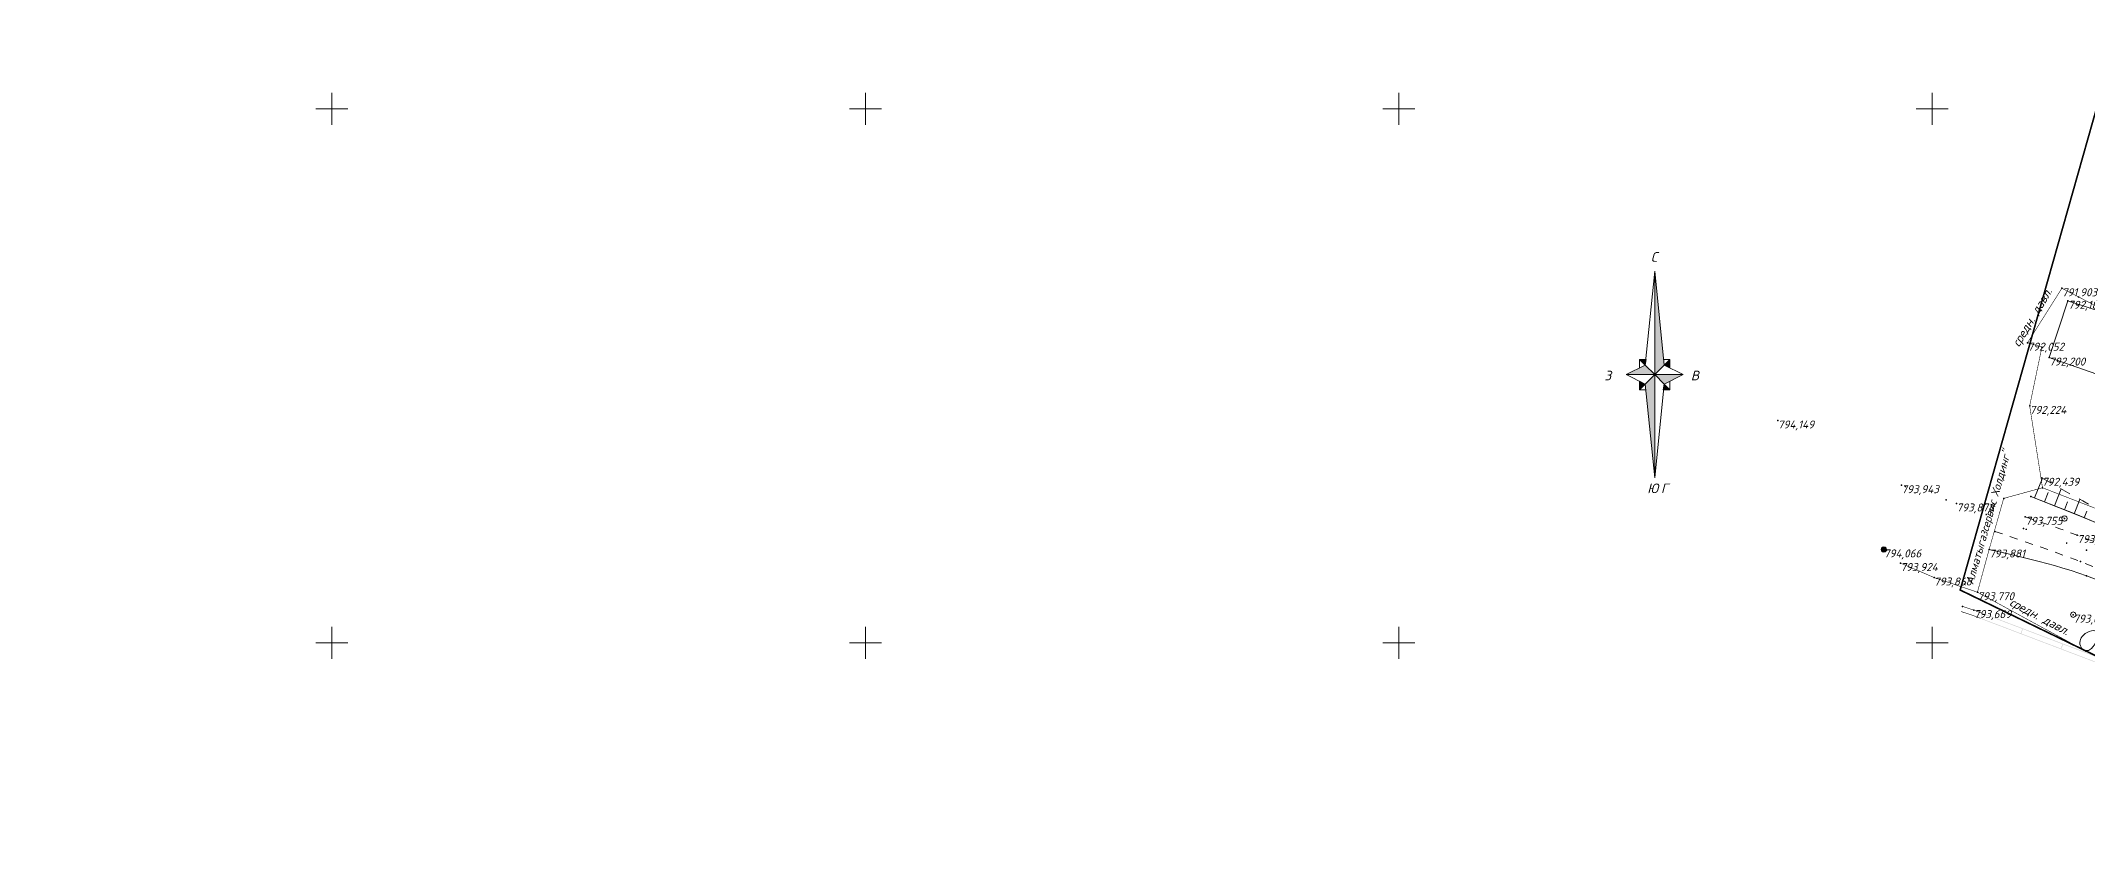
# Model space of a CAD drawing. Header units: metres. Extents: x 629572 to 645168, y 4785785 to 4790166.
# Drawn here: x 633345.4 to 633729, y 4788063.2 to 4788212.7 of the extents above; entities that cross this region are included whole.
import ezdxf

# ---------------------------------------------------------------- set-up
doc = ezdxf.new("R2010")
doc.units = ezdxf.units.M
for name, pattern in [('Сплошная', [0]), ('Сплошная_0_50', [0]), ('Штриховая 1.5-1.5', [3, 1.5, -1.5]), ('Штриховая 2', [4, 2, -2])]:
    doc.linetypes.add(name, pattern=pattern)
doc.layers.get('0').update_dxf_attribs({"linetype": 'CONTINUOUS'})
for name, color, linetype in [('Вспомогательные элементы', 7, 'CONTINUOUS'), ('Газопровод подземный', 7, 'CONTINUOUS'), ('Горизонтали', 7, 'CONTINUOUS'), ('Дороги с покрытием (край_ бровка)', 7, 'CONTINUOUS'), ('Дороги с покрытием (осевая линия)', 7, 'CONTINUOUS'), ('Здания и строения', 7, 'CONTINUOUS'), ('красная линия', 7, 'CONTINUOUS'), ('Нурсултан', 7, 'CONTINUOUS'), ('Ограды каменные и жб (H более 1м) - по краю', 7, 'CONTINUOUS'), ('Проезжие части улиц и тротуаров (без бортового камня)', 7, 'CONTINUOUS'), ('Сетка координатная', 7, 'CONTINUOUS'), ('Столбы железобетонные', 7, 'CONTINUOUS'), ('Столбы металлические', 7, 'CONTINUOUS'), ('тест', 7, 'CONTINUOUS')]:
    doc.layers.add(name, color=color, linetype=linetype)
doc.styles.add('ISOCPEUR', font='isocpeui.ttf')
doc.styles.get("Standard").update_dxf_attribs({"font": 'isocpeui.ttf'})
doc.linetypes.add('GAZ_NADZ', pattern='A,10,-2.2,["|",Standard,S=1.8,R=0,X=-1.5,Y=-1],0,["-",Standard,S=1.5,R=0,X=-1.5,Y=0.05],-0.05', length=12.25)

# ---------------------------------------------------------------- blocks, each defined once
blk = doc.blocks.new('26 - 108.1.1 опоры  жб d-1.0')
blk.add_hatch(color=7).paths.add_polyline_path([(0, 0.05), (-0.05, 0), (0, -0.05), (0.05, 0)])
at = {"color": 7, "linetype": 'Continuous', "lineweight": 0, "const_width": 0.1, "flags": 128}
blk.add_lwpolyline([(0, 0.5), (0.19, 0.46), (0.35, 0.35), (0.46, 0.19), (0.5, 0), (0.46, -0.19), (0.35, -0.35), (0.19, -0.46), (0, -0.5), (-0.19, -0.46), (-0.35, -0.35), (-0.46, -0.19), (-0.5, 0), (-0.46, 0.19), (-0.35, 0.35), (-0.19, 0.46), (0, 0.5)], close=True, dxfattribs=at)
at = {"color": 7, "linetype": 'Continuous', "lineweight": 0, "true_color": 0xffffff, "flags": 128}
blk.add_lwpolyline([(0, 0.5), (-0.25, 0.43), (-0.43, 0.25), (-0.5, 0), (-0.43, -0.25), (-0.25, -0.43), (0, -0.5), (0.25, -0.43), (0.43, -0.25), (0.5, 0), (0.43, 0.25), (0.25, 0.43), (0, 0.5)], close=True, dxfattribs=at)
at = {"color": 7, "linetype": 'Continuous', "lineweight": 0, "flags": 128}
for points in [[(0, 0.05), (-0.05, 0), (0, -0.05), (0.05, 0), (0, 0.05)], [(0, 0.05), (0.04, 0.03), (0.04, -0.03), (0, -0.05), (-0.04, -0.03), (-0.04, 0.03), (0, 0.05)]]:
    blk.add_lwpolyline(points, close=True, dxfattribs=at)
at = {"color": 7, "style": 'ISOCPEUR', "flags": 1}
for tag in ['X', 'Высота', 'Отметка(высота) верхнего провода', 'Отметка(высота) нижнего провода', 'Имя объекта CREDO-III', 'Код объекта CREDO-III', 'Отметка', 'Номер', 'Y']:
    blk.add_attdef(tag, (0, 0), '', height=2.5, dxfattribs=at)
blk = doc.blocks.new('22 - 107.1.1 столбы метал d-1.0')
blk.add_hatch(color=7).paths.add_polyline_path([(0, 0.5), (-0.25, 0.43), (-0.43, 0.25), (-0.5, 0), (-0.43, -0.25), (-0.25, -0.43), (0, -0.5), (0.25, -0.43), (0.43, -0.25), (0.5, 0), (0.43, 0.25), (0.25, 0.43), (0, 0.5)])
at = {"color": 7, "linetype": 'Continuous', "lineweight": 0, "flags": 128}
blk.add_lwpolyline([(0, 0.5), (-0.25, 0.43), (-0.43, 0.25), (-0.5, 0), (-0.43, -0.25), (-0.25, -0.43), (0, -0.5), (0.25, -0.43), (0.43, -0.25), (0.5, 0), (0.43, 0.25), (0.25, 0.43), (0, 0.5)], close=True, dxfattribs=at)
at = {"color": 7, "style": 'ISOCPEUR', "flags": 1}
for tag in ['X', 'Высота', 'Отметка(высота) верхнего провода', 'Отметка(высота) нижнего провода', 'Имя объекта CREDO-III', 'Код объекта CREDO-III', 'Отметка', 'Номер', 'Y']:
    blk.add_attdef(tag, (0, 0), '', height=2.5, dxfattribs=at)
blk = doc.blocks.new('Крест')
at = {"color": 0, "linetype": 'Continuous', "lineweight": 0, "flags": 128}
for points in [[(-1, 0), (1, 0)], [(0, -1), (0, 1)]]:
    blk.add_lwpolyline(points, dxfattribs=at)
blk = doc.blocks.new('Север')
at = {"layer": 'Вспомогательные элементы'}
for points in [[(0, 19.36), (0, 0), (1.79, 1.79)], [(-5.36, 0), (0, 0), (-1.79, 1.79)], [(-2.86, 2.86), (-1.79, 1.79), (-1.61, 2.86)], [(0, -19.36), (0, 0), (-1.79, -1.79)], [(5.36, 0), (0, 0), (1.79, -1.79)], [(2.86, 2.86), (1.79, 1.79), (2.86, 1.25)], [(-2.86, -2.86), (-1.79, -1.79), (-2.86, -1.25)], [(2.86, -2.86), (1.79, -1.79), (1.61, -2.86)]]:
    blk.add_hatch(color=256, dxfattribs=at).paths.add_polyline_path(points)
at = {"layer": 'Вспомогательные элементы', "linetype": 'Continuous', "lineweight": 0, "flags": 128}
for points in [[(-1.79, 1.79), (0, 19.36)], [(-1.79, -1.79), (-5.36, 0)], [(-2.86, 1.25), (-2.86, 2.86)], [(1.61, 2.86), (2.86, 2.86)], [(1.79, 1.79), (5.36, 0)], [(-1.61, -2.86), (-2.86, -2.86)], [(1.79, -1.79), (0, -19.36)], [(2.86, -1.25), (2.86, -2.86)]]:
    blk.add_lwpolyline(points, dxfattribs=at)
for points in [[(0, 19.36), (0, 0), (1.79, 1.79), (0, 19.36)], [(-5.36, 0), (0, 0), (-1.79, 1.79), (-5.36, 0)], [(-2.86, 2.86), (-1.79, 1.79), (-1.61, 2.86), (-2.86, 2.86)], [(0, -19.36), (0, 0), (-1.79, -1.79), (0, -19.36)], [(5.36, 0), (0, 0), (1.79, -1.79), (5.36, 0)], [(2.86, 2.86), (1.79, 1.79), (2.86, 1.25), (2.86, 2.86)], [(-2.86, -2.86), (-1.79, -1.79), (-2.86, -1.25), (-2.86, -2.86)], [(2.86, -2.86), (1.79, -1.79), (1.61, -2.86), (2.86, -2.86)]]:
    blk.add_lwpolyline(points, close=True, dxfattribs=at)
at = {"layer": 'Вспомогательные элементы', "lineweight": -2, "style": 'ISOCPEUR'}
for s, p in [('С', (-0.72, 21.14)), ('З', (-9.44, -1.08)), ('В', (6.77, -1.08)), ('Ю', (-1.41, -22.21)), ('Г', (1.16, -22.21))]:
    blk.add_text(s, height=1.81, dxfattribs=at).set_placement(p)

msp = doc.modelspace()

# ---------------------------------------------------------------- hatches: boundary and pattern name
at = {"layer": 'Дороги с покрытием (осевая линия)'}
for points in [[(633694.969, 4788129.119), (633694.974, 4788129.119), (633695.093, 4788129.136), (633695.103, 4788129.137), (633695.11, 4788129.142), (633695.132, 4788129.179), (633695.176, 4788129.254), (633695.179, 4788129.258), (633695.178, 4788129.26), (633695.177, 4788129.263), (633695.168, 4788129.259), (633695.177, 4788129.263), (633695.167, 4788129.281), (633695.145, 4788129.32), (633695.177, 4788129.263), (633695.131, 4788129.385), (633695.121, 4788129.381), (633695.131, 4788129.385), (633695.125, 4788129.39), (633695.001, 4788129.43), (633694.998, 4788129.421), (633695.001, 4788129.43), (633694.996, 4788129.432), (633694.992, 4788129.429), (633694.904, 4788129.371), (633694.884, 4788129.357), (633694.881, 4788129.355), (633694.88, 4788129.354), (633694.879, 4788129.35), (633694.883, 4788129.297), (633694.884, 4788129.284), (633694.879, 4788129.35), (633694.868, 4788129.22), (633694.878, 4788129.219), (633694.874, 4788129.219), (633694.868, 4788129.22), (633694.868, 4788129.215), (633694.871, 4788129.212), (633694.878, 4788129.219), (633694.871, 4788129.212), (633694.879, 4788129.207), (633694.925, 4788129.174), (633694.871, 4788129.212), (633694.965, 4788129.122)], [(633702.566, 4788126.622), (633702.571, 4788126.622), (633702.57, 4788126.632), (633702.571, 4788126.622), (633702.691, 4788126.637), (633702.7, 4788126.638), (633702.699, 4788126.648), (633702.7, 4788126.638), (633702.705, 4788126.639), (633702.708, 4788126.643), (633702.73, 4788126.679), (633702.776, 4788126.754), (633702.767, 4788126.759), (633702.774, 4788126.755), (633702.776, 4788126.754), (633702.778, 4788126.758), (633702.778, 4788126.759), (633702.777, 4788126.762), (633702.767, 4788126.781), (633702.745, 4788126.82), (633702.777, 4788126.762), (633702.733, 4788126.885), (633702.726, 4788126.891), (633702.603, 4788126.933), (633702.599, 4788126.934), (633702.594, 4788126.932), (633702.506, 4788126.875), (633702.485, 4788126.861), (633702.482, 4788126.86), (633702.481, 4788126.859), (633702.48, 4788126.854), (633702.482, 4788126.854), (633702.49, 4788126.853), (633702.48, 4788126.854), (633702.483, 4788126.801), (633702.484, 4788126.788), (633702.48, 4788126.854), (633702.467, 4788126.725), (633702.477, 4788126.723), (633702.473, 4788126.724), (633702.467, 4788126.725), (633702.47, 4788126.716), (633702.477, 4788126.711), (633702.488, 4788126.703), (633702.47, 4788126.716), (633702.563, 4788126.625)], [(633710.078, 4788123.887), (633710.083, 4788123.888), (633710.082, 4788123.898), (633710.083, 4788123.888), (633710.203, 4788123.898), (633710.213, 4788123.899), (633710.212, 4788123.909), (633710.213, 4788123.899), (633710.218, 4788123.9), (633710.22, 4788123.904), (633710.244, 4788123.939), (633710.292, 4788124.012), (633710.289, 4788124.014), (633710.29, 4788124.013), (633710.292, 4788124.012), (633710.295, 4788124.016), (633710.294, 4788124.018), (633710.293, 4788124.021), (633710.284, 4788124.018), (633710.293, 4788124.021), (633710.284, 4788124.04), (633710.264, 4788124.08), (633710.293, 4788124.021), (633710.253, 4788124.145), (633710.247, 4788124.151), (633710.244, 4788124.142), (633710.247, 4788124.151), (633710.125, 4788124.197), (633710.121, 4788124.199), (633710.117, 4788124.196), (633710.122, 4788124.187), (633710.117, 4788124.196), (633710.026, 4788124.142), (633710.005, 4788124.129), (633710.01, 4788124.121), (633710.005, 4788124.129), (633710.002, 4788124.128), (633710.001, 4788124.127), (633710, 4788124.122), (633710.001, 4788124.069), (633710.001, 4788124.056), (633710, 4788124.122), (633709.983, 4788123.993), (633709.985, 4788123.985), (633709.992, 4788123.979), (633710.037, 4788123.945), (633709.985, 4788123.985), (633710.075, 4788123.891)], [(633717.58, 4788121.099), (633717.585, 4788121.099), (633717.583, 4788121.109), (633717.585, 4788121.099), (633717.704, 4788121.112), (633717.714, 4788121.113), (633717.713, 4788121.123), (633717.714, 4788121.113), (633717.719, 4788121.114), (633717.721, 4788121.118), (633717.717, 4788121.121), (633717.713, 4788121.123), (633717.721, 4788121.118), (633717.744, 4788121.154), (633717.791, 4788121.228), (633717.794, 4788121.232), (633717.793, 4788121.233), (633717.792, 4788121.236), (633717.783, 4788121.233), (633717.792, 4788121.236), (633717.75, 4788121.359), (633717.748, 4788121.364), (633717.744, 4788121.365), (633717.74, 4788121.356), (633717.744, 4788121.365), (633717.621, 4788121.409), (633717.618, 4788121.4), (633717.612, 4788121.408), (633717.523, 4788121.353), (633717.502, 4788121.339), (633717.499, 4788121.338), (633717.498, 4788121.337), (633717.497, 4788121.332), (633717.499, 4788121.332), (633717.507, 4788121.331), (633717.497, 4788121.332), (633717.499, 4788121.279), (633717.499, 4788121.266), (633717.497, 4788121.332), (633717.482, 4788121.203), (633717.481, 4788121.198), (633717.485, 4788121.194), (633717.576, 4788121.102)], [(633725.156, 4788118.527), (633725.161, 4788118.528), (633725.281, 4788118.541), (633725.29, 4788118.542), (633725.289, 4788118.552), (633725.29, 4788118.542), (633725.295, 4788118.543), (633725.297, 4788118.547), (633725.293, 4788118.55), (633725.293, 4788118.55), (633725.297, 4788118.547), (633725.32, 4788118.583), (633725.367, 4788118.657), (633725.369, 4788118.661), (633725.369, 4788118.663), (633725.368, 4788118.666), (633725.324, 4788118.789), (633725.315, 4788118.785), (633725.324, 4788118.789), (633725.318, 4788118.795), (633725.195, 4788118.838), (633725.187, 4788118.837), (633725.098, 4788118.781), (633725.077, 4788118.767), (633725.082, 4788118.759), (633725.077, 4788118.767), (633725.074, 4788118.766), (633725.073, 4788118.765), (633725.072, 4788118.76), (633725.058, 4788118.631), (633725.068, 4788118.629), (633725.063, 4788118.63), (633725.058, 4788118.631), (633725.06, 4788118.622), (633725.068, 4788118.617), (633725.114, 4788118.583), (633725.06, 4788118.622), (633725.153, 4788118.53)]]:
    msp.add_hatch(color=7, dxfattribs=at).paths.add_polyline_path(points)
at = {"layer": 'Ограды каменные и жб (H более 1м) - по краю'}
for points in [[(633707.402, 4788106.205), (633707.789, 4788106.078), (633709.383, 4788105.473), (633709.419, 4788105.566), (633707.824, 4788106.172), (633707.823, 4788106.172), (633707.822, 4788106.173), (633707.433, 4788106.3), (633705.717, 4788106.865), (633705.697, 4788106.804), (633705.685, 4788106.769)], [(633707.09, 4788105.255), (633707.456, 4788105.135), (633709.028, 4788104.538), (633709.064, 4788104.631), (633707.489, 4788105.229), (633707.462, 4788105.154), (633707.461, 4788105.149), (633707.462, 4788105.152), (633707.464, 4788105.157), (633707.489, 4788105.229), (633707.121, 4788105.35), (633705.404, 4788105.915), (633705.385, 4788105.854), (633705.373, 4788105.82)], [(633714.967, 4788103.46), (633712.297, 4788104.474), (633709.466, 4788105.549), (633709.419, 4788105.566), (633709.401, 4788105.52), (633709.046, 4788104.585), (633709.028, 4788104.538), (633709.075, 4788104.52), (633709.093, 4788104.567), (633709.075, 4788104.52), (633711.907, 4788103.445), (633714.577, 4788102.432), (633716.554, 4788101.681), (633716.59, 4788101.775), (633714.613, 4788102.525), (633711.943, 4788103.539), (633709.157, 4788104.596), (633709.477, 4788105.437), (633712.262, 4788104.38), (633714.932, 4788103.367), (633716.909, 4788102.616), (633716.945, 4788102.709)], [(633722.493, 4788100.603), (633719.823, 4788101.617), (633716.992, 4788102.692), (633716.974, 4788102.645), (633716.927, 4788102.663), (633716.572, 4788101.728), (633716.554, 4788101.681), (633716.601, 4788101.663), (633719.433, 4788100.588), (633722.103, 4788099.575), (633724.08, 4788098.824), (633724.116, 4788098.918), (633722.139, 4788099.668), (633719.469, 4788100.682), (633716.683, 4788101.739), (633717.003, 4788102.58), (633719.788, 4788101.523), (633722.458, 4788100.51), (633724.435, 4788099.759), (633724.471, 4788099.853)], [(633716.927, 4788102.663), (633716.974, 4788102.645), (633716.992, 4788102.692), (633716.945, 4788102.709)], [(633730.019, 4788097.746), (633727.349, 4788098.76), (633724.518, 4788099.835), (633724.471, 4788099.853), (633724.453, 4788099.806), (633724.098, 4788098.871), (633724.08, 4788098.824), (633724.127, 4788098.806), (633724.145, 4788098.853), (633724.127, 4788098.806), (633726.959, 4788097.731), (633729.629, 4788096.718), (633731.607, 4788095.967), (633731.642, 4788096.061), (633729.665, 4788096.811), (633726.995, 4788097.825), (633724.209, 4788098.882), (633724.529, 4788099.724), (633727.314, 4788098.666), (633729.984, 4788097.653), (633731.961, 4788096.902), (633731.997, 4788096.996)]]:
    msp.add_hatch(color=7, dxfattribs=at).paths.add_polyline_path(points)

# ---------------------------------------------------------------- linework, layer by layer
at = {"layer": 'Газопровод подземный', "color": 50, "linetype": 'GAZ_NADZ', "lineweight": 13, "const_width": 0.1, "flags": 128}
for points in [[(633708.482, 4788109.477), (633710.673, 4788117.473), (633713.41, 4788127.054), (633720.682, 4788129.046), (633718.276, 4788144.381), (633720.569, 4788155.389), (633717.884, 4788156.219), (633724.314, 4788166.41), (633733.14, 4788161.839), (633733.987, 4788164.15)], [(633720.682, 4788129.046), (633744.381, 4788119.827), (633746.931, 4788127.731)], [(633694.05, 4788114.937), (633700.348, 4788112.232), (633708.482, 4788109.477), (633728.81, 4788098.433)]]:
    msp.add_lwpolyline(points, dxfattribs=at)
at = {"layer": 'Горизонтали', "color": 34, "linetype": 'Сплошная', "lineweight": 0, "true_color": 0xa55200, "elevation": 793.5, "flags": 128}
msp.add_lwpolyline([(633727.911, 4788099.175), (633727.785, 4788099.441), (633727.709, 4788099.731), (633727.687, 4788100.037), (633727.719, 4788100.346), (633727.804, 4788100.649), (633727.939, 4788100.94), (633728.121, 4788101.212), (633728.348, 4788101.462), (633728.669, 4788101.727), (633729.045, 4788101.959), (633729.445, 4788102.142), (633729.837, 4788102.259), (633730.186, 4788102.303), (633730.481, 4788102.274), (633730.604, 4788102.233), (633730.71, 4788102.174), (633730.799, 4788102.098), (633730.869, 4788102.006), (633730.923, 4788101.89), (633730.96, 4788101.753), (633730.981, 4788101.418), (633730.931, 4788101.013), (633730.812, 4788100.561), (633730.629, 4788100.086), (633730.4, 4788099.634), (633730.142, 4788099.241), (633729.873, 4788098.934), (633729.695, 4788098.784), (633729.509, 4788098.668), (633729.317, 4788098.587), (633729.12, 4788098.542), (633728.943, 4788098.532), (633728.766, 4788098.551), (633728.592, 4788098.599), (633728.425, 4788098.675), (633728.276, 4788098.77), (633728.139, 4788098.888), (633728.016, 4788099.024), (633727.911, 4788099.175)], close=True, dxfattribs=at)
at = {"layer": 'Дороги с покрытием (край_ бровка)', "color": 251, "linetype": 'Сплошная', "lineweight": 0, "true_color": 0x636466, "flags": 128}
for points in [[(633718.506, 4788127.423), (633718.506, 4788127.423), (633723.708, 4788125.356), (633728.387, 4788123.481), (633732.018, 4788121.994), (633734.952, 4788120.749), (633737.867, 4788119.459), (633739.347, 4788118.773), (633740.732, 4788118.105), (633742.128, 4788117.389), (633743.905, 4788116.428), (633746.078, 4788115.218), (633747.043, 4788114.679), (633748.347, 4788113.963), (633749.062, 4788113.601), (633749.583, 4788113.412), (633750.222, 4788113.267), (633750.881, 4788113.162), (633751.436, 4788113.076), (633752.083, 4788112.938), (633752.606, 4788112.764), (633753.266, 4788112.469), (633754.206, 4788112.011), (633756.532, 4788110.818), (633759.222, 4788109.406), (633759.222, 4788109.406)], [(633710.673, 4788117.473), (633714.227, 4788116.656), (633716.822, 4788116.04), (633720.048, 4788115.232), (633722.919, 4788114.454), (633724.508, 4788113.991), (633726.03, 4788113.523), (633727.495, 4788113.046), (633728.91, 4788112.558), (633730.436, 4788111.991), (633732.417, 4788111.213), (633734.859, 4788110.22), (633737.791, 4788109.001), (633741.951, 4788107.243), (633747.584, 4788104.835), (633748.423, 4788104.476), (633752.794, 4788102.614), (633754.553, 4788101.901), (633754.984, 4788101.766), (633755.434, 4788101.655), (633755.905, 4788101.567), (633756.401, 4788101.503), (633757.303, 4788101.446), (633758.327, 4788101.452), (633759.156, 4788101.492), (633760.294, 4788101.573)]]:
    msp.add_lwpolyline(points, dxfattribs=at)
at = {"layer": 'Здания и строения', "color": 8, "linetype": 'Сплошная', "lineweight": 0, "flags": 128}
msp.add_lwpolyline([(633725.457, 4788164.065), (633750.72, 4788155.75), (633746.432, 4788144.859), (633721.915, 4788153.43), (633725.457, 4788164.065)], close=True, dxfattribs=at)
at = {"layer": 'красная линия', "color": 1, "linetype": 'Сплошная_0_50', "lineweight": 0, "true_color": 0xff0000, "const_width": 0.3, "elevation": 794.579, "flags": 128}
msp.add_lwpolyline([(635320.137, 4788059.506), (634985.355, 4788102.587), (634940.044, 4788116.908), (634898.849, 4788132.114), (634827.353, 4788142.613), (634829.041, 4788150.889), (634803.75, 4788153.197), (634741.75, 4788165.398), (634643.038, 4788172.889), (634637.145, 4788183.115), (634482.541, 4788213.707), (634442.553, 4788220.511), (634430.34, 4788211.192), (634409.151, 4788208.211), (634377.252, 4788213.601), (634364.752, 4788234.811), (634327.948, 4788241.586), (634037.251, 4788125.906), (633755.75, 4787960.189), (633740.048, 4787969.79), (633706.25, 4787916.702), (633678.555, 4787933.292), (633731.66, 4788017.386), (633754.949, 4788053.689), (633734.646, 4788065.299), (633749.642, 4788090.416), (633730.852, 4788097.487), (633705.25, 4788109.889), (633734.851, 4788214.392), (633702.738, 4788216.909), (633716.652, 4788255.713), (633682.838, 4788267.798), (633706.754, 4788323.81), (633460.25, 4788373.303), (633402.451, 4788382.295), (633380.345, 4788382.293), (633352.451, 4788386.192), (633331.041, 4788408.309), (633256.053, 4788419.898), (633167.836, 4788431.414), (633120.156, 4788439.093), (633026.641, 4788457.114), (632680.743, 4788510.71), (632641.247, 4788516.793)], dxfattribs=at)
at = {"layer": 'Нурсултан', "color": 251, "linetype": 'Continuous', "lineweight": 0, "flags": 128}
for points in [[(633719.204, 4788127.145), (633720.682, 4788130.851)], [(633721.062, 4788126.405), (633721.75, 4788128.125)], [(633722.92, 4788125.664), (633724.193, 4788128.84)], [(633724.778, 4788124.924), (633725.363, 4788126.379)], [(633726.636, 4788124.184), (633727.711, 4788126.852)], [(633728.49, 4788123.433), (633728.988, 4788124.659)]]:
    msp.add_lwpolyline(points, dxfattribs=at)
at = {"layer": 'Нурсултан', "color": 251, "linetype": 'Штриховая 2', "lineweight": 0, "flags": 128}
msp.add_lwpolyline([(633720.576, 4788130.912), (633726.094, 4788127.75), (633728.217, 4788126.57), (633730.172, 4788125.514), (633732.643, 4788124.232), (633734.995, 4788123.08), (633737.968, 4788121.687), (633741.518, 4788120.075), (633745.537, 4788118.292), (633747.421, 4788117.517), (633751.404, 4788115.985), (633752.472, 4788115.575), (633752.915, 4788115.37), (633753.11, 4788115.251), (633753.261, 4788115.131), (633753.371, 4788115.006), (633753.44, 4788114.877)], dxfattribs=at)
at = {"layer": 'Нурсултан', "color": 251, "linetype": 'Сплошная', "lineweight": 0, "flags": 128}
msp.add_lwpolyline([(633718.506, 4788127.423), (633727.214, 4788123.954), (633732.018, 4788121.994), (633734.714, 4788120.851), (633736.925, 4788119.884), (633738.915, 4788118.976), (633740.732, 4788118.105), (633741.735, 4788117.595), (633742.934, 4788116.958), (633747.849, 4788114.232), (633748.593, 4788113.833), (633749.062, 4788113.601), (633749.424, 4788113.461), (633749.836, 4788113.346), (633750.314, 4788113.25), (633751.768, 4788113.013), (633752.217, 4788112.901), (633752.606, 4788112.764)], dxfattribs=at)
at = {"layer": 'Нурсултан', "color": 7}
for p in [(633724.314, 4788166.41, 5.226), (633725.457, 4788164.065, 5.507), (633717.884, 4788156.219, 5.375), (633720.569, 4788155.389, 5.419), (633721.915, 4788153.43, 5.523), (633718.276, 4788144.381, 5.547), (633671.075, 4788141.641, 7.472), (633694.24, 4788129.522, 7.266), (633720.576, 4788130.912, 5.762), (633720.682, 4788129.046, 6.11), (633704.569, 4788126.097, 7.201), (633713.41, 4788127.054, 7.25), (633718.506, 4788127.423, 6.998), (633717.142, 4788121.425, 7.137), (633717.458, 4788123.604, 7.078), (633724.785, 4788123.264, 7.085), (633711.741, 4788120.863, 7.147), (633727.194, 4788120.168, 7.017), (633690.955, 4788117.496, 7.389), (633694.05, 4788114.937, 7.247), (633710.673, 4788117.473, 7.204), (633727.83, 4788115.203, 7.037), (633728.913, 4788117.324, 7.071), (633700.348, 4788112.232, 7.191), (633728.91, 4788112.558, 7.035), (633705.701, 4788106.817, 7.071), (633707.806, 4788106.125, 6.992), (633708.482, 4788109.477, 7.093), (633726.462, 4788105.271, 6.941), (633728.81, 4788098.433, 6.715)]:
    msp.add_point(p, dxfattribs=at)
at = {"layer": 'Проезжие части улиц и тротуаров (без бортового камня)', "linetype": 'Штриховая 1.5-1.5', "lineweight": 0, "flags": 128}
for points in [[(633717.458, 4788123.604), (633720.713, 4788122.484), (633723.961, 4788121.346), (633727.194, 4788120.168), (633731.297, 4788118.593), (633735.613, 4788116.903), (633736.087, 4788116.717), (633739.96, 4788115.205), (633742.842, 4788114.105), (633744.724, 4788113.393), (633745.728, 4788113.014), (633748.612, 4788111.918), (633750.784, 4788111.089), (633751.945, 4788110.646), (633755.799, 4788109.17), (633759.598, 4788107.689), (633763.861, 4788105.973), (633768.116, 4788104.235), (633770.296, 4788103.338), (633770.744, 4788103.133), (633770.883, 4788103.064), (633771.186, 4788102.916), (633771.639, 4788102.724), (633772.132, 4788102.52), (633772.774, 4788102.249), (633773.814, 4788101.834), (633774.731, 4788101.505), (633775.311, 4788101.323), (633775.837, 4788101.18), (633776.309, 4788101.077), (633776.726, 4788101.014), (633777.838, 4788100.942), (633779.418, 4788100.912), (633781.173, 4788100.928), (633782.858, 4788100.985), (633784.38, 4788101.089), (633784.942, 4788101.153), (633785.356, 4788101.224), (633785.722, 4788101.316), (633786.092, 4788101.434), (633786.461, 4788101.577), (633786.826, 4788101.742), (633787.188, 4788101.931), (633787.538, 4788102.14), (633787.872, 4788102.367), (633788.188, 4788102.609), (633788.497, 4788102.878), (633788.779, 4788103.16), (633789.033, 4788103.452), (633789.257, 4788103.752)], [(633711.741, 4788120.863), (633717.128, 4788119.039), (633722.497, 4788117.168), (633725.257, 4788116.168), (633727.83, 4788115.203), (633731.374, 4788113.821), (633737.137, 4788111.534), (633749.151, 4788106.723), (633755.937, 4788103.979), (633756.721, 4788103.637), (633757.453, 4788103.291), (633758.21, 4788102.899), (633758.918, 4788102.496), (633759.632, 4788102.044), (633760.294, 4788101.573), (633761.43, 4788100.692), (633762.905, 4788099.517), (633764.931, 4788097.863), (633766.691, 4788096.379), (633767.65, 4788095.541), (633768.448, 4788094.815), (633769.081, 4788094.207), (633769.544, 4788093.718), (633769.961, 4788093.228), (633770.364, 4788092.719), (633770.75, 4788092.192), (633771.117, 4788091.652), (633771.473, 4788091.086), (633771.806, 4788090.51), (633772.112, 4788089.929), (633772.392, 4788089.344), (633772.655, 4788088.732), (633772.886, 4788088.122), (633773.085, 4788087.516), (633773.25, 4788086.917), (633773.38, 4788086.278), (633773.496, 4788085.457), (633773.599, 4788084.46), (633773.687, 4788083.294), (633773.789, 4788081.241), (633773.848, 4788078.984), (633773.857, 4788077.422), (633773.834, 4788076.49), (633773.667, 4788075.039), (633773.423, 4788073.596), (633773.105, 4788072.171), (633772.714, 4788070.762), (633772.25, 4788069.376), (633771.715, 4788068.015)]]:
    msp.add_lwpolyline(points, dxfattribs=at)
at = {"layer": 'тест', "color": 7}
for p in [(633724.314, 4788166.41, 791.903), (633725.457, 4788164.065, 792.184), (633717.884, 4788156.219, 792.052), (633720.569, 4788155.389, 792.096), (633721.915, 4788153.43, 792.2), (633718.276, 4788144.381, 792.224), (633671.075, 4788141.641, 794.149), (633694.24, 4788129.522, 793.943), (633720.576, 4788130.912, 792.439), (633720.682, 4788129.046, 792.787), (633704.569, 4788126.097, 793.878), (633713.41, 4788127.054, 793.927), (633718.506, 4788127.423, 793.675), (633717.142, 4788121.425, 793.814), (633717.458, 4788123.604, 793.755), (633724.785, 4788123.264, 793.762), (633711.741, 4788120.863, 793.824), (633727.194, 4788120.168, 793.694), (633690.955, 4788117.496, 794.066), (633694.05, 4788114.937, 793.924), (633710.673, 4788117.473, 793.881), (633727.83, 4788115.203, 793.714), (633728.913, 4788117.324, 793.748), (633700.348, 4788112.232, 793.868), (633728.91, 4788112.558, 793.712), (633705.701, 4788106.817, 793.748), (633707.806, 4788106.125, 793.669), (633708.482, 4788109.477, 793.77), (633726.462, 4788105.271, 793.618), (633728.81, 4788098.433, 793.392)]:
    msp.add_point(p, dxfattribs=at)

# ---------------------------------------------------------------- block references
msp.add_blockref('Север', (633647.985, 4788150.238))
at = {"layer": 'Сетка координатная', "color": 136, "linetype": 'Continuous', "true_color": 0x008080, "xscale": 3, "yscale": 3}
for p in [(633400, 4788200), (633500, 4788200), (633600, 4788200), (633700, 4788200), (633400, 4788100), (633500, 4788100), (633600, 4788100), (633700, 4788100)]:
    msp.add_blockref('Крест', p, dxfattribs=at)
at = {"layer": 'Столбы железобетонные', "color": 7, "linetype": 'Continuous'}
for p in [(633724.785, 4788123.264, 795.239), (633726.462, 4788105.271, 795.239)]:
    msp.add_blockref('26 - 108.1.1 опоры  жб d-1.0', p, dxfattribs=at)
at = {"layer": 'Столбы металлические', "color": 7, "linetype": 'Continuous'}
msp.add_blockref('22 - 107.1.1 столбы метал d-1.0', (633690.955, 4788117.496, 795.239), dxfattribs=at)

# ---------------------------------------------------------------- texts
at = {"layer": 'Газопровод подземный', "color": 2, "style": 'ISOCPEUR'}
for s, height, rotation, p in [('средн. давл.', 1.61454, 59.16175, (633716.28, 4788155.3)), ('Алматыгазсервис Холдинг"', 1.5, 74.05292, (633707.677, 4788110.81)), ('"', 1.5, 74.05292, (633707.413, 4788109.886)), ('средн. давл.', 1.61454, 332.0972, (633714.36, 4788107.094))]:
    msp.add_text(s, height=height, rotation=rotation, dxfattribs=at).set_placement(p)
at = {"layer": 'Нурсултан', "color": 251, "char_height": 1.5, "attachment_point": 1, "style": 'ISOCPEUR'}
for s, insert in [('791,903', (633724.314, 4788166.41, 5.226)), ('792,184', (633725.457, 4788164.065, 5.507)), ('792,052', (633717.884, 4788156.219, 5.375)), ('792,200', (633721.915, 4788153.43, 5.523)), ('792,224', (633718.276, 4788144.381, 5.547)), ('794,149', (633671.075, 4788141.641, 7.472)), ('793,943', (633694.24, 4788129.522, 7.266)), ('792,439', (633720.576, 4788130.912, 5.762)), ('793,878', (633704.569, 4788126.097, 7.201)), ('793,755', (633717.458, 4788123.604, 7.078)), ('793,694', (633727.194, 4788120.168, 7.017)), ('794,066', (633690.955, 4788117.496, 7.389)), ('793,924', (633694.05, 4788114.937, 7.247)), ('793,881', (633710.673, 4788117.473, 7.204)), ('793,868', (633700.348, 4788112.232, 7.191)), ('793,669', (633707.806, 4788106.125, 6.992)), ('793,770', (633708.482, 4788109.477, 7.093)), ('793,618', (633726.462, 4788105.271, 6.941))]:
    msp.add_mtext(s, dxfattribs=dict(at, insert=insert))

doc.saveas('drawing.dxf')
